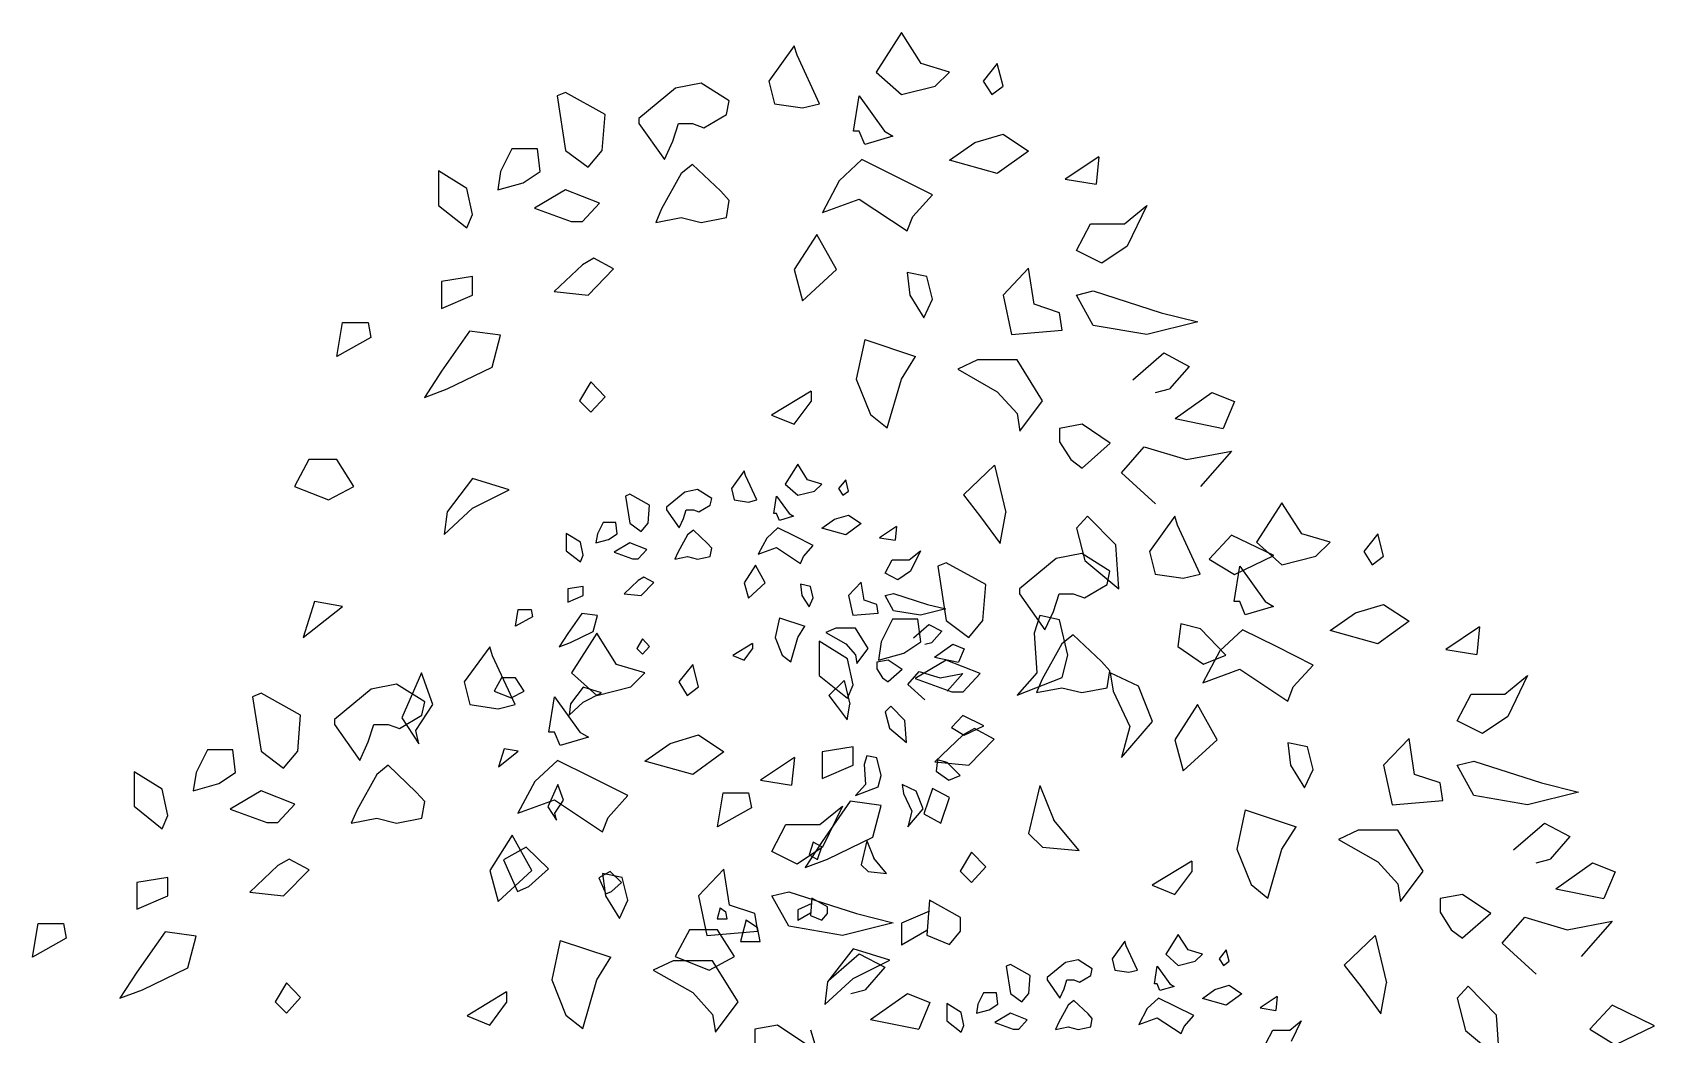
# Model space of a CAD drawing. Header units: millimetres. Extents: x 355.33 to 357.17, y 2594.46 to 2596.41.
# Drawn here: x 355.376 to 357.172, y 2595.304 to 2596.413 of the extents above; entities that cross this region are included whole.
import ezdxf

# ---------------------------------------------------------------- set-up
doc = ezdxf.new("R2010")
doc.units = ezdxf.units.MM
doc.header["$LTSCALE"] = 10
doc.layers.add('Vegetais', color=94, linetype='Continuous')

msp = doc.modelspace()

# ---------------------------------------------------------------- linework, layer by layer
at = {"layer": 'Vegetais'}
for p, q in [((356.3382, 2596.4126), (356.3101, 2596.3688)), ((356.3601, 2596.3782), (356.3382, 2596.4126)), ((356.2194, 2596.3977), (356.1913, 2596.3587)), ((356.2226, 2596.3876), (356.2194, 2596.3977)), ((356.2476, 2596.3337), (356.2226, 2596.3876)), ((356.3913, 2596.3688), (356.3601, 2596.3782)), ((356.4444, 2596.3782), (356.4288, 2596.3587)), ((356.4507, 2596.3532), (356.4444, 2596.3782)), ((356.1163, 2596.3563), (356.0882, 2596.3509)), ((356.1476, 2596.3368), (356.1163, 2596.3563)), ((356.1913, 2596.3587), (356.1976, 2596.3337)), ((356.3101, 2596.3688), (356.3382, 2596.3438)), ((356.3382, 2596.3438), (356.3757, 2596.3532)), ((356.3757, 2596.3532), (356.3913, 2596.3688)), ((356.4288, 2596.3587), (356.4382, 2596.3438)), ((356.4382, 2596.3438), (356.4507, 2596.3532)), ((355.9663, 2596.3462), (355.9569, 2596.3423)), ((355.9569, 2596.3423), (355.9663, 2596.2821)), ((356.0101, 2596.3219), (355.9663, 2596.3462)), ((356.0882, 2596.3509), (356.0476, 2596.3173)), ((356.1444, 2596.3219), (356.1476, 2596.3368)), ((356.2851, 2596.3032), (356.2913, 2596.3423)), ((356.2913, 2596.3423), (356.3194, 2596.3032)), ((356.0069, 2596.2821), (356.0101, 2596.3219)), ((356.0476, 2596.3173), (356.0476, 2596.3118)), ((356.1194, 2596.3071), (356.1444, 2596.3219)), ((356.1976, 2596.3337), (356.2288, 2596.329)), ((356.2288, 2596.329), (356.2476, 2596.3337)), ((356.0476, 2596.3118), (356.0757, 2596.2719)), ((356.0851, 2596.2923), (356.0913, 2596.3118)), ((356.0913, 2596.3118), (356.1069, 2596.3118)), ((356.1069, 2596.3118), (356.1194, 2596.3071)), ((356.2913, 2596.3032), (356.2851, 2596.3032)), ((356.2976, 2596.2884), (356.2913, 2596.3032)), ((356.3194, 2596.3032), (356.3288, 2596.2977)), ((356.4194, 2596.2907), (356.4507, 2596.3001)), ((356.4507, 2596.3001), (356.4788, 2596.2813)), ((355.9069, 2596.2837), (355.8944, 2596.2587)), ((355.9351, 2596.2837), (355.9069, 2596.2837)), ((355.9382, 2596.2587), (355.9351, 2596.2837)), ((355.9663, 2596.2821), (355.9913, 2596.2634)), ((355.9913, 2596.2634), (356.0069, 2596.2821)), ((356.0757, 2596.2719), (356.0851, 2596.2923)), ((356.3288, 2596.2977), (356.2976, 2596.2884)), ((356.3913, 2596.2712), (356.4194, 2596.2907)), ((356.4788, 2596.2813), (356.4444, 2596.2563)), ((356.1069, 2596.2665), (356.0944, 2596.2563)), ((356.1382, 2596.2368), (356.1069, 2596.2665)), ((356.2944, 2596.2719), (356.2694, 2596.2485)), ((356.3319, 2596.2532), (356.2944, 2596.2719)), ((356.4444, 2596.2563), (356.3913, 2596.2712)), ((356.5569, 2596.2751), (356.5194, 2596.2501)), ((356.5569, 2596.2751), (356.5538, 2596.2446)), ((355.8257, 2596.2594), (355.8257, 2596.2212)), ((355.8569, 2596.2399), (355.8257, 2596.2594)), ((355.8944, 2596.2587), (355.8913, 2596.2384)), ((355.8913, 2596.2384), (355.9194, 2596.2462)), ((355.9194, 2596.2462), (355.9382, 2596.2587)), ((356.0944, 2596.2563), (356.0726, 2596.2173)), ((356.2694, 2596.2485), (356.2507, 2596.2134)), ((356.3726, 2596.2329), (356.3319, 2596.2532)), ((356.5194, 2596.2501), (356.5538, 2596.2446)), ((355.8632, 2596.211), (355.8569, 2596.2399)), ((355.9663, 2596.2384), (355.9319, 2596.218)), ((356.0038, 2596.2235), (355.9663, 2596.2384)), ((356.1476, 2596.2266), (356.1382, 2596.2368)), ((356.2507, 2596.2134), (356.2913, 2596.2282)), ((356.2913, 2596.2282), (356.3444, 2596.193)), ((356.3507, 2596.2087), (356.3726, 2596.2329)), ((355.8257, 2596.2212), (355.8569, 2596.1962)), ((355.8569, 2596.1962), (355.8632, 2596.211)), ((355.9319, 2596.218), (355.9726, 2596.2032)), ((355.9851, 2596.2032), (356.0038, 2596.2235)), ((356.0726, 2596.2173), (356.0663, 2596.2024)), ((356.1444, 2596.2079), (356.1476, 2596.2266)), ((356.5851, 2596.2009), (356.6101, 2596.2212)), ((356.6101, 2596.2212), (356.5882, 2596.1759)), ((355.9726, 2596.2032), (355.9851, 2596.2032)), ((356.0663, 2596.2024), (356.0944, 2596.2079)), ((356.0944, 2596.2079), (356.1163, 2596.2024)), ((356.1163, 2596.2024), (356.1444, 2596.2079)), ((356.3444, 2596.193), (356.3507, 2596.2087)), ((356.5319, 2596.1712), (356.5476, 2596.2009)), ((356.5476, 2596.2009), (356.5851, 2596.2009)), ((356.2444, 2596.1891), (356.2194, 2596.1501)), ((356.2663, 2596.1501), (356.2444, 2596.1891)), ((356.5882, 2596.1759), (356.5601, 2596.1571)), ((355.9851, 2596.1555), (355.9538, 2596.1259)), ((355.9976, 2596.1626), (355.9851, 2596.1555)), ((356.0194, 2596.1509), (355.9976, 2596.1626)), ((356.5601, 2596.1571), (356.5319, 2596.1712)), ((355.8632, 2596.1423), (355.8288, 2596.1368)), ((355.8632, 2596.1219), (355.8632, 2596.1423)), ((355.9913, 2596.1219), (356.0194, 2596.1509)), ((356.2194, 2596.1501), (356.2288, 2596.1157)), ((356.2288, 2596.1157), (356.2663, 2596.1501)), ((356.3444, 2596.1469), (356.3476, 2596.1219)), ((356.3663, 2596.1423), (356.3444, 2596.1469)), ((356.3726, 2596.1173), (356.3663, 2596.1423)), ((356.4788, 2596.1516), (356.4507, 2596.1219)), ((356.4851, 2596.1118), (356.4788, 2596.1516)), ((355.8288, 2596.1368), (355.8288, 2596.1071)), ((355.8288, 2596.1071), (355.8632, 2596.1219)), ((355.9538, 2596.1259), (355.9913, 2596.1219)), ((356.3476, 2596.1219), (356.3632, 2596.0969)), ((356.4507, 2596.1219), (356.4601, 2596.0782)), ((356.5319, 2596.1219), (356.5507, 2596.1266)), ((356.5507, 2596.0884), (356.5319, 2596.1219)), ((356.5507, 2596.1266), (356.6257, 2596.1024)), ((356.3632, 2596.0969), (356.3726, 2596.1173)), ((356.5132, 2596.1024), (356.4851, 2596.1118)), ((356.5163, 2596.0829), (356.5132, 2596.1024)), ((356.6257, 2596.1024), (356.6663, 2596.0923)), ((355.7132, 2596.054), (355.7194, 2596.0915)), ((355.7194, 2596.0915), (355.7476, 2596.0915)), ((355.7476, 2596.0915), (355.7507, 2596.0751)), ((356.6101, 2596.0782), (356.5507, 2596.0884)), ((356.6663, 2596.0923), (356.6101, 2596.0782)), ((355.7507, 2596.0751), (355.7132, 2596.054)), ((355.8601, 2596.0821), (355.8288, 2596.0376)), ((355.8944, 2596.0774), (355.8601, 2596.0821)), ((355.8851, 2596.0423), (355.8944, 2596.0774)), ((356.2976, 2596.0727), (356.2882, 2596.029)), ((356.2976, 2596.0727), (356.3538, 2596.054)), ((356.4601, 2596.0782), (356.5163, 2596.0829)), ((356.3382, 2596.029), (356.3538, 2596.054)), ((356.4226, 2596.0501), (356.4007, 2596.0399)), ((356.4663, 2596.0501), (356.4226, 2596.0501)), ((356.4944, 2596.0048), (356.4663, 2596.0501)), ((356.5944, 2596.0282), (356.6288, 2596.0579)), ((356.6288, 2596.0579), (356.6569, 2596.043)), ((355.8288, 2596.0376), (355.8101, 2596.0087)), ((355.8351, 2596.018), (355.8851, 2596.0423)), ((356.4007, 2596.0399), (356.4444, 2596.0149)), ((356.6569, 2596.043), (356.6351, 2596.018)), ((355.8101, 2596.0087), (355.8351, 2596.018)), ((355.9944, 2596.0259), (355.9819, 2596.0048)), ((356.0101, 2596.0094), (355.9944, 2596.0259)), ((356.2382, 2596.0157), (356.1944, 2595.9891)), ((356.2382, 2596.0157), (356.2382, 2596.004)), ((356.2882, 2596.029), (356.3038, 2595.9899)), ((356.3226, 2595.9751), (356.3382, 2596.029)), ((356.4444, 2596.0149), (356.4663, 2595.9907)), ((356.6194, 2596.0141), (356.6351, 2596.018)), ((356.6413, 2595.9852), (356.6819, 2596.0141)), ((356.6819, 2596.0141), (356.7069, 2596.004)), ((355.9819, 2596.0048), (355.9944, 2595.9923)), ((355.9944, 2595.9923), (356.0101, 2596.0094)), ((356.2194, 2595.979), (356.2382, 2596.004)), ((356.4694, 2595.9712), (356.4944, 2596.0048)), ((356.7069, 2596.004), (356.6944, 2595.9743)), ((356.1944, 2595.9891), (356.2194, 2595.979)), ((356.3038, 2595.9899), (356.3226, 2595.9751)), ((356.4663, 2595.9907), (356.4694, 2595.9712)), ((356.5382, 2595.979), (356.5132, 2595.9743)), ((356.5694, 2595.9579), (356.5382, 2595.979)), ((356.6413, 2595.9852), (356.6944, 2595.9743)), ((356.5132, 2595.9743), (356.5132, 2595.9594)), ((356.5132, 2595.9594), (356.5257, 2595.9399)), ((356.5694, 2595.9579), (356.5382, 2595.9305)), ((355.6819, 2595.9399), (355.6663, 2595.9102)), ((355.7132, 2595.9399), (355.6819, 2595.9399)), ((355.7319, 2595.9102), (355.7132, 2595.9399)), ((356.5257, 2595.9399), (356.5382, 2595.9305)), ((356.5819, 2595.9251), (356.6069, 2595.954)), ((356.6069, 2595.954), (356.6538, 2595.9399)), ((356.6538, 2595.9399), (356.7038, 2595.9493)), ((356.7038, 2595.9493), (356.6694, 2595.9102)), ((356.164, 2595.9273), (356.1499, 2595.9077)), ((356.1656, 2595.9222), (356.164, 2595.9273)), ((356.1781, 2595.8952), (356.1656, 2595.9222)), ((356.2234, 2595.9347), (356.2093, 2595.9128)), ((356.2343, 2595.9175), (356.2234, 2595.9347)), ((356.4413, 2595.9337), (356.4069, 2595.9009)), ((356.4413, 2595.9337), (356.4538, 2595.8813)), ((356.6194, 2595.8907), (356.5819, 2595.9251)), ((355.6663, 2595.9102), (355.7038, 2595.8954)), ((355.7038, 2595.8954), (355.7319, 2595.9102)), ((355.8632, 2595.9188), (355.8351, 2595.8821)), ((355.9038, 2595.9063), (355.8632, 2595.9188)), ((355.8632, 2595.886), (355.9038, 2595.9063)), ((356.0984, 2595.9038), (356.0781, 2595.887)), ((356.1124, 2595.9066), (356.0984, 2595.9038)), ((356.1281, 2595.8968), (356.1124, 2595.9066)), ((356.1499, 2595.9077), (356.1531, 2595.8952)), ((356.2093, 2595.9128), (356.2234, 2595.9003)), ((356.2234, 2595.9003), (356.2421, 2595.905)), ((356.2499, 2595.9128), (356.2343, 2595.9175)), ((356.2421, 2595.905), (356.2499, 2595.9128)), ((356.2765, 2595.9175), (356.2687, 2595.9077)), ((356.2687, 2595.9077), (356.2734, 2595.9003)), ((356.2734, 2595.9003), (356.2796, 2595.905)), ((356.2796, 2595.905), (356.2765, 2595.9175)), ((355.8319, 2595.8571), (355.8632, 2595.886)), ((356.0374, 2595.9015), (356.0328, 2595.8995)), ((356.0328, 2595.8995), (356.0374, 2595.8694)), ((356.0593, 2595.8894), (356.0374, 2595.9015)), ((356.0578, 2595.8694), (356.0593, 2595.8894)), ((356.0781, 2595.887), (356.0781, 2595.8843)), ((356.114, 2595.8819), (356.1265, 2595.8894)), ((356.1265, 2595.8894), (356.1281, 2595.8968)), ((356.1531, 2595.8952), (356.1687, 2595.8929)), ((356.1687, 2595.8929), (356.1781, 2595.8952)), ((356.1968, 2595.88), (356.1999, 2595.8995)), ((356.1999, 2595.8995), (356.214, 2595.88)), ((356.4069, 2595.9009), (356.4257, 2595.8766)), ((356.7596, 2595.8921), (356.7315, 2595.8484)), ((356.7815, 2595.8578), (356.7596, 2595.8921)), ((355.8351, 2595.8821), (355.8319, 2595.8571)), ((356.0078, 2595.8702), (356.0015, 2595.8577)), ((356.0218, 2595.8702), (356.0078, 2595.8702)), ((356.0234, 2595.8577), (356.0218, 2595.8702)), ((356.0374, 2595.8694), (356.0499, 2595.8601)), ((356.0499, 2595.8601), (356.0578, 2595.8694)), ((356.0781, 2595.8843), (356.0921, 2595.8644)), ((356.0921, 2595.8644), (356.0968, 2595.8745)), ((356.0968, 2595.8745), (356.0999, 2595.8843)), ((356.0999, 2595.8843), (356.1078, 2595.8843)), ((356.1078, 2595.8843), (356.114, 2595.8819)), ((356.1999, 2595.88), (356.1968, 2595.88)), ((356.2031, 2595.8726), (356.1999, 2595.88)), ((356.2187, 2595.8773), (356.2031, 2595.8726)), ((356.214, 2595.88), (356.2187, 2595.8773)), ((356.2499, 2595.864), (356.264, 2595.8738)), ((356.264, 2595.8738), (356.2796, 2595.8784)), ((356.2937, 2595.8691), (356.2765, 2595.8566)), ((356.2796, 2595.8784), (356.2937, 2595.8691)), ((356.4257, 2595.8766), (356.4476, 2595.8469)), ((356.4476, 2595.8469), (356.4538, 2595.8813)), ((356.5444, 2595.8774), (356.5319, 2595.8641)), ((356.5757, 2595.8454), (356.5444, 2595.8774)), ((356.6409, 2595.8773), (356.6128, 2595.8382)), ((356.644, 2595.8671), (356.6409, 2595.8773)), ((355.9671, 2595.8581), (355.9671, 2595.839)), ((355.9828, 2595.8484), (355.9671, 2595.8581)), ((356.0015, 2595.8577), (355.9999, 2595.8476)), ((355.9999, 2595.8476), (356.014, 2595.8515)), ((356.014, 2595.8515), (356.0234, 2595.8577)), ((356.1015, 2595.8566), (356.0906, 2595.837)), ((356.1078, 2595.8616), (356.1015, 2595.8566)), ((356.1234, 2595.8468), (356.1078, 2595.8616)), ((356.189, 2595.8527), (356.1796, 2595.8351)), ((356.2015, 2595.8644), (356.189, 2595.8527)), ((356.2203, 2595.855), (356.2015, 2595.8644)), ((356.2406, 2595.8449), (356.2203, 2595.855)), ((356.2765, 2595.8566), (356.2499, 2595.864)), ((356.3328, 2595.8659), (356.314, 2595.8534)), ((356.314, 2595.8534), (356.3312, 2595.8507)), ((356.3328, 2595.8659), (356.3312, 2595.8507)), ((356.5319, 2595.8641), (356.5413, 2595.8282)), ((356.669, 2595.8132), (356.644, 2595.8671)), ((356.7038, 2595.8563), (356.6788, 2595.8298)), ((356.7507, 2595.8337), (356.7038, 2595.8563)), ((356.8128, 2595.8484), (356.7815, 2595.8578)), ((356.8659, 2595.8578), (356.8503, 2595.8382)), ((356.8721, 2595.8328), (356.8659, 2595.8578)), ((355.9671, 2595.839), (355.9828, 2595.8265)), ((355.9859, 2595.8339), (355.9828, 2595.8484)), ((355.9828, 2595.8265), (355.9859, 2595.8339)), ((356.0374, 2595.8476), (356.0203, 2595.8374)), ((356.0203, 2595.8374), (356.0406, 2595.83)), ((356.0562, 2595.8402), (356.0374, 2595.8476)), ((356.0468, 2595.83), (356.0562, 2595.8402)), ((356.0906, 2595.837), (356.0874, 2595.8296)), ((356.0874, 2595.8296), (356.1015, 2595.8324)), ((356.1015, 2595.8324), (356.1124, 2595.8296)), ((356.1124, 2595.8296), (356.1265, 2595.8324)), ((356.1281, 2595.8417), (356.1234, 2595.8468)), ((356.1265, 2595.8324), (356.1281, 2595.8417)), ((356.1796, 2595.8351), (356.1999, 2595.8425)), ((356.1999, 2595.8425), (356.2265, 2595.8249)), ((356.2265, 2595.8249), (356.2296, 2595.8327)), ((356.2296, 2595.8327), (356.2406, 2595.8449)), ((356.3468, 2595.8288), (356.3593, 2595.839)), ((356.3593, 2595.839), (356.3484, 2595.8163)), ((356.5378, 2595.8359), (356.5096, 2595.8304)), ((356.569, 2595.8164), (356.5378, 2595.8359)), ((356.5788, 2595.7969), (356.5757, 2595.8454)), ((356.6128, 2595.8382), (356.619, 2595.8132)), ((356.7069, 2595.8126), (356.7507, 2595.8337)), ((356.7315, 2595.8484), (356.7596, 2595.8234)), ((356.7596, 2595.8234), (356.7971, 2595.8328)), ((356.7971, 2595.8328), (356.8128, 2595.8484)), ((356.8503, 2595.8382), (356.8596, 2595.8234)), ((356.8596, 2595.8234), (356.8721, 2595.8328)), ((356.0406, 2595.83), (356.0468, 2595.83)), ((356.1765, 2595.823), (356.164, 2595.8034)), ((356.1874, 2595.8034), (356.1765, 2595.823)), ((356.3203, 2595.814), (356.3281, 2595.8288)), ((356.3343, 2595.8069), (356.3203, 2595.814)), ((356.3281, 2595.8288), (356.3468, 2595.8288)), ((356.3484, 2595.8163), (356.3343, 2595.8069)), ((356.3878, 2595.8257), (356.3784, 2595.8218)), ((356.3784, 2595.8218), (356.3878, 2595.7617)), ((356.4315, 2595.8015), (356.3878, 2595.8257)), ((356.5096, 2595.8304), (356.469, 2595.7968)), ((356.5413, 2595.8282), (356.5788, 2595.7969)), ((356.5659, 2595.8015), (356.569, 2595.8164)), ((356.6788, 2595.8298), (356.7069, 2595.8126)), ((356.7065, 2595.7828), (356.7128, 2595.8218)), ((356.7128, 2595.8218), (356.7409, 2595.7828)), ((355.9859, 2595.7995), (355.9687, 2595.7968)), ((355.9687, 2595.7968), (355.9687, 2595.7819)), ((355.9859, 2595.7894), (355.9859, 2595.7995)), ((356.0468, 2595.8062), (356.0312, 2595.7913)), ((356.0531, 2595.8097), (356.0468, 2595.8062)), ((356.0499, 2595.7894), (356.064, 2595.8038)), ((356.064, 2595.8038), (356.0531, 2595.8097)), ((356.164, 2595.8034), (356.1687, 2595.7863)), ((356.1687, 2595.7863), (356.1874, 2595.8034)), ((356.2265, 2595.8019), (356.2281, 2595.7894)), ((356.2374, 2595.7995), (356.2265, 2595.8019)), ((356.2406, 2595.787), (356.2374, 2595.7995)), ((356.2937, 2595.8042), (356.2796, 2595.7894)), ((356.2968, 2595.7843), (356.2937, 2595.8042)), ((356.4284, 2595.7617), (356.4315, 2595.8015)), ((356.469, 2595.7968), (356.469, 2595.7914)), ((356.5409, 2595.7867), (356.5659, 2595.8015)), ((356.619, 2595.8132), (356.6503, 2595.8085)), ((356.6503, 2595.8085), (356.669, 2595.8132)), ((355.6882, 2595.7829), (355.6757, 2595.743)), ((355.7194, 2595.7774), (355.6882, 2595.7829)), ((355.9687, 2595.7819), (355.9859, 2595.7894)), ((356.0312, 2595.7913), (356.0499, 2595.7894)), ((356.2281, 2595.7894), (356.2359, 2595.7769)), ((356.2359, 2595.7769), (356.2406, 2595.787)), ((356.2796, 2595.7894), (356.2843, 2595.7675)), ((356.3109, 2595.7796), (356.2968, 2595.7843)), ((356.3124, 2595.7699), (356.3109, 2595.7796)), ((356.3203, 2595.7894), (356.3296, 2595.7917)), ((356.3296, 2595.7726), (356.3203, 2595.7894)), ((356.3296, 2595.7917), (356.3671, 2595.7796)), ((356.3671, 2595.7796), (356.3874, 2595.7745)), ((356.469, 2595.7914), (356.4971, 2595.7515)), ((356.5065, 2595.7718), (356.5128, 2595.7914)), ((356.5128, 2595.7914), (356.5284, 2595.7914)), ((356.5284, 2595.7914), (356.5409, 2595.7867)), ((356.7128, 2595.7828), (356.7065, 2595.7828)), ((356.719, 2595.7679), (356.7128, 2595.7828)), ((356.7409, 2595.7828), (356.7503, 2595.7773)), ((356.8409, 2595.7703), (356.8721, 2595.7796)), ((356.8721, 2595.7796), (356.9003, 2595.7609)), ((355.6757, 2595.743), (355.7194, 2595.7774)), ((355.9109, 2595.7554), (355.914, 2595.7741)), ((355.9296, 2595.7659), (355.9109, 2595.7554)), ((355.914, 2595.7741), (355.9281, 2595.7741)), ((355.9281, 2595.7741), (355.9296, 2595.7659)), ((355.9843, 2595.7694), (355.9687, 2595.7472)), ((356.0015, 2595.7671), (355.9843, 2595.7694)), ((355.9968, 2595.7495), (356.0015, 2595.7671)), ((356.2031, 2595.7648), (356.1984, 2595.7429)), ((356.2031, 2595.7648), (356.2312, 2595.7554)), ((356.2843, 2595.7675), (356.3124, 2595.7699)), ((356.3284, 2595.7632), (356.3159, 2595.7382)), ((356.3565, 2595.7632), (356.3284, 2595.7632)), ((356.3593, 2595.7675), (356.3296, 2595.7726)), ((356.3596, 2595.7382), (356.3565, 2595.7632)), ((356.3874, 2595.7745), (356.3593, 2595.7675)), ((356.3878, 2595.7617), (356.4128, 2595.7429)), ((356.4128, 2595.7429), (356.4284, 2595.7617)), ((356.4913, 2595.7673), (356.4851, 2595.7477)), ((356.5132, 2595.7626), (356.4913, 2595.7673)), ((356.4971, 2595.7515), (356.5065, 2595.7718)), ((356.5226, 2595.7235), (356.5132, 2595.7626)), ((356.7503, 2595.7773), (356.719, 2595.7679)), ((356.8128, 2595.7507), (356.8409, 2595.7703)), ((356.9003, 2595.7609), (356.8659, 2595.7359)), ((355.9687, 2595.7472), (355.9593, 2595.7327)), ((355.9718, 2595.7374), (355.9968, 2595.7495)), ((356.001, 2595.7476), (355.9729, 2595.7038)), ((356.0229, 2595.7132), (356.001, 2595.7476)), ((356.1984, 2595.7429), (356.2062, 2595.7234)), ((356.2156, 2595.7159), (356.2234, 2595.7429)), ((356.2234, 2595.7429), (356.2312, 2595.7554)), ((356.2656, 2595.7534), (356.2546, 2595.7484)), ((356.2546, 2595.7484), (356.2765, 2595.7359)), ((356.2874, 2595.7534), (356.2656, 2595.7534)), ((356.3015, 2595.7308), (356.2874, 2595.7534)), ((356.3515, 2595.7425), (356.3687, 2595.7574)), ((356.3687, 2595.7574), (356.3828, 2595.7499)), ((356.3828, 2595.7499), (356.3718, 2595.7374)), ((356.4851, 2595.7477), (356.4882, 2595.704)), ((356.5284, 2595.746), (356.5159, 2595.7359)), ((356.5596, 2595.7164), (356.5284, 2595.746)), ((356.6476, 2595.7579), (356.6444, 2595.7329)), ((356.6694, 2595.7524), (356.6476, 2595.7579)), ((356.6976, 2595.7235), (356.6694, 2595.7524)), ((356.7159, 2595.7515), (356.6909, 2595.7281)), ((356.7534, 2595.7328), (356.7159, 2595.7515)), ((356.8659, 2595.7359), (356.8128, 2595.7507)), ((356.9784, 2595.7546), (356.9409, 2595.7296)), ((356.9784, 2595.7546), (356.9753, 2595.7242)), ((355.8823, 2595.7327), (355.8541, 2595.6937)), ((355.8854, 2595.7226), (355.8823, 2595.7327)), ((355.9593, 2595.7327), (355.9718, 2595.7374)), ((356.0515, 2595.7413), (356.0453, 2595.7308)), ((356.0453, 2595.7308), (356.0515, 2595.7245)), ((356.0593, 2595.7331), (356.0515, 2595.7413)), ((356.0515, 2595.7245), (356.0593, 2595.7331)), ((356.1734, 2595.7363), (356.1515, 2595.723)), ((356.164, 2595.7179), (356.1734, 2595.7304)), ((356.1734, 2595.7363), (356.1734, 2595.7304)), ((356.2471, 2595.739), (356.2471, 2595.7007)), ((356.2784, 2595.7195), (356.2471, 2595.739)), ((356.2765, 2595.7359), (356.2874, 2595.7238)), ((356.289, 2595.714), (356.3015, 2595.7308)), ((356.3159, 2595.7382), (356.3128, 2595.7179)), ((356.3128, 2595.7179), (356.3409, 2595.7257)), ((356.3409, 2595.7257), (356.3596, 2595.7382)), ((356.364, 2595.7355), (356.3718, 2595.7374)), ((356.3749, 2595.721), (356.3953, 2595.7355)), ((356.3953, 2595.7355), (356.4078, 2595.7304)), ((356.4078, 2595.7304), (356.4015, 2595.7155)), ((356.5159, 2595.7359), (356.494, 2595.6968)), ((356.6444, 2595.7329), (356.6726, 2595.7134)), ((356.6909, 2595.7281), (356.6721, 2595.6929)), ((356.794, 2595.7124), (356.7534, 2595.7328)), ((356.9409, 2595.7296), (356.9753, 2595.7242)), ((355.9104, 2595.6687), (355.8854, 2595.7226)), ((356.0541, 2595.7038), (356.0229, 2595.7132)), ((356.1073, 2595.7132), (356.0916, 2595.6937)), ((356.1135, 2595.6882), (356.1073, 2595.7132)), ((356.1515, 2595.723), (356.164, 2595.7179)), ((356.2062, 2595.7234), (356.2156, 2595.7159)), ((356.2846, 2595.6906), (356.2784, 2595.7195)), ((356.2874, 2595.7238), (356.289, 2595.714)), ((356.3234, 2595.7179), (356.3109, 2595.7155)), ((356.3109, 2595.7155), (356.3109, 2595.7081)), ((356.3109, 2595.7081), (356.3171, 2595.6984)), ((356.339, 2595.7074), (356.3234, 2595.7179)), ((356.339, 2595.7074), (356.3234, 2595.6937)), ((356.3878, 2595.7179), (356.3534, 2595.6976)), ((356.3749, 2595.721), (356.4015, 2595.7155)), ((356.4253, 2595.7031), (356.3878, 2595.7179)), ((356.5163, 2595.6985), (356.5226, 2595.7235)), ((356.569, 2595.7062), (356.5596, 2595.7164)), ((356.5659, 2595.6874), (356.569, 2595.7062)), ((356.6721, 2595.6929), (356.7128, 2595.7078)), ((356.6726, 2595.7134), (356.6976, 2595.7235)), ((356.7128, 2595.7078), (356.7659, 2595.6726)), ((356.7721, 2595.6882), (356.794, 2595.7124)), ((355.7791, 2595.6913), (355.751, 2595.6859)), ((355.8104, 2595.6718), (355.7791, 2595.6913)), ((355.8069, 2595.704), (355.7851, 2595.654)), ((355.8194, 2595.6688), (355.8069, 2595.704)), ((355.8541, 2595.6937), (355.8604, 2595.6687)), ((355.8953, 2595.6984), (355.8874, 2595.6835)), ((355.9109, 2595.6984), (355.8953, 2595.6984)), ((355.9203, 2595.6835), (355.9109, 2595.6984)), ((355.9729, 2595.7038), (356.001, 2595.6788)), ((356.001, 2595.6788), (356.0385, 2595.6882)), ((356.0385, 2595.6882), (356.0541, 2595.7038)), ((356.0916, 2595.6937), (356.101, 2595.6788)), ((356.101, 2595.6788), (356.1135, 2595.6882)), ((356.2471, 2595.7007), (356.2784, 2595.6757)), ((356.2749, 2595.6952), (356.2578, 2595.6788)), ((356.2749, 2595.6952), (356.2812, 2595.6691)), ((356.2784, 2595.6757), (356.2846, 2595.6906)), ((356.3171, 2595.6984), (356.3234, 2595.6937)), ((356.3453, 2595.6909), (356.3578, 2595.7054)), ((356.364, 2595.6738), (356.3453, 2595.6909)), ((356.3534, 2595.6976), (356.394, 2595.6828)), ((356.3578, 2595.7054), (356.3812, 2595.6984)), ((356.3812, 2595.6984), (356.4062, 2595.703)), ((356.4062, 2595.703), (356.389, 2595.6835)), ((356.4065, 2595.6828), (356.4253, 2595.7031)), ((356.4882, 2595.704), (356.4663, 2595.679)), ((356.4663, 2595.679), (356.5163, 2595.6985)), ((356.494, 2595.6968), (356.4878, 2595.682)), ((356.6007, 2595.6891), (356.5694, 2595.704)), ((356.5694, 2595.704), (356.5726, 2595.6837)), ((356.6163, 2595.6501), (356.6007, 2595.6891)), ((356.7659, 2595.6726), (356.7721, 2595.6882)), ((357.0065, 2595.6804), (357.0315, 2595.7007)), ((357.0315, 2595.7007), (357.0096, 2595.6554)), ((355.6291, 2595.6812), (355.6198, 2595.6773)), ((355.6198, 2595.6773), (355.6291, 2595.6171)), ((355.6729, 2595.6569), (355.6291, 2595.6812)), ((355.751, 2595.6859), (355.7104, 2595.6523)), ((355.8073, 2595.6569), (355.8104, 2595.6718)), ((355.8874, 2595.6835), (355.9062, 2595.6761)), ((355.9062, 2595.6761), (355.9203, 2595.6835)), ((355.9479, 2595.6382), (355.9541, 2595.6773)), ((355.9541, 2595.6773), (355.9823, 2595.6382)), ((355.9703, 2595.6569), (355.9859, 2595.6714)), ((355.9859, 2595.6878), (355.9718, 2595.6694)), ((356.0062, 2595.6816), (355.9859, 2595.6878)), ((355.9859, 2595.6714), (356.0062, 2595.6816)), ((356.2578, 2595.6788), (356.2671, 2595.6667)), ((356.394, 2595.6828), (356.4065, 2595.6828)), ((356.4878, 2595.682), (356.5159, 2595.6874)), ((356.5159, 2595.6874), (356.5378, 2595.682)), ((356.5378, 2595.682), (356.5659, 2595.6874)), ((356.5726, 2595.6837), (356.5913, 2595.6446)), ((356.5726, 2595.6837), (356.5913, 2595.6446)), ((356.9534, 2595.6507), (356.969, 2595.6804)), ((356.969, 2595.6804), (357.0065, 2595.6804)), ((355.6698, 2595.6171), (355.6729, 2595.6569)), ((355.7104, 2595.6523), (355.7104, 2595.6468)), ((355.7823, 2595.6421), (355.8073, 2595.6569)), ((355.7851, 2595.654), (355.8038, 2595.6251)), ((355.8007, 2595.6399), (355.8194, 2595.6688)), ((355.8604, 2595.6687), (355.8916, 2595.664)), ((355.8916, 2595.664), (355.9104, 2595.6687)), ((355.9718, 2595.6694), (355.9703, 2595.6569)), ((356.2671, 2595.6667), (356.2781, 2595.6519)), ((356.2781, 2595.6519), (356.2812, 2595.6691)), ((356.3265, 2595.6671), (356.3203, 2595.6605)), ((356.3203, 2595.6605), (356.3249, 2595.6425)), ((356.3421, 2595.6511), (356.3265, 2595.6671)), ((356.4062, 2595.6566), (356.3937, 2595.6433)), ((356.4296, 2595.6452), (356.4062, 2595.6566)), ((356.6659, 2595.6687), (356.6409, 2595.6296)), ((356.6878, 2595.6296), (356.6659, 2595.6687)), ((357.0096, 2595.6554), (356.9815, 2595.6367)), ((355.7104, 2595.6468), (355.7385, 2595.6069)), ((355.7479, 2595.6273), (355.7541, 2595.6468)), ((355.7541, 2595.6468), (355.7698, 2595.6468)), ((355.7698, 2595.6468), (355.7823, 2595.6421)), ((355.8038, 2595.6251), (355.8007, 2595.6399)), ((355.9541, 2595.6382), (355.9479, 2595.6382)), ((355.9604, 2595.6234), (355.9541, 2595.6382)), ((355.9823, 2595.6382), (355.9916, 2595.6327)), ((356.0823, 2595.6257), (356.1135, 2595.6351)), ((356.1135, 2595.6351), (356.1416, 2595.6163)), ((356.3249, 2595.6425), (356.3437, 2595.6269)), ((356.3437, 2595.6269), (356.3421, 2595.6511)), ((356.4065, 2595.6351), (356.3753, 2595.6054)), ((356.3937, 2595.6433), (356.4078, 2595.6347)), ((356.419, 2595.6421), (356.4065, 2595.6351)), ((356.4078, 2595.6347), (356.4296, 2595.6452)), ((356.4409, 2595.6304), (356.419, 2595.6421)), ((356.5819, 2595.6102), (356.6163, 2595.6501)), ((356.5913, 2595.6446), (356.5819, 2595.6102)), ((356.9815, 2595.6367), (356.9534, 2595.6507)), ((355.5698, 2595.6187), (355.5573, 2595.5937)), ((355.5979, 2595.6187), (355.5698, 2595.6187)), ((355.601, 2595.5937), (355.5979, 2595.6187)), ((355.6291, 2595.6171), (355.6541, 2595.5984)), ((355.6541, 2595.5984), (355.6698, 2595.6171)), ((355.7385, 2595.6069), (355.7479, 2595.6273)), ((355.8984, 2595.6199), (355.8921, 2595.5999)), ((355.8921, 2595.5999), (355.914, 2595.6171)), ((355.914, 2595.6171), (355.8984, 2595.6199)), ((355.9916, 2595.6327), (355.9604, 2595.6234)), ((356.0541, 2595.6062), (356.0823, 2595.6257)), ((356.1416, 2595.6163), (356.1073, 2595.5913)), ((356.2846, 2595.6218), (356.2503, 2595.6164)), ((356.2503, 2595.6164), (356.2503, 2595.5867)), ((356.2846, 2595.6015), (356.2846, 2595.6218)), ((356.4128, 2595.6015), (356.4409, 2595.6304)), ((356.6409, 2595.6296), (356.6503, 2595.5953)), ((356.6503, 2595.5953), (356.6878, 2595.6296)), ((356.7659, 2595.6265), (356.769, 2595.6015)), ((356.7878, 2595.6218), (356.7659, 2595.6265)), ((356.794, 2595.5968), (356.7878, 2595.6218)), ((356.9003, 2595.6312), (356.8721, 2595.6015)), ((356.9065, 2595.5914), (356.9003, 2595.6312)), ((355.7698, 2595.6015), (355.7573, 2595.5913)), ((355.801, 2595.5718), (355.7698, 2595.6015)), ((355.9573, 2595.6069), (355.9323, 2595.5835)), ((355.9948, 2595.5882), (355.9573, 2595.6069)), ((356.1073, 2595.5913), (356.0541, 2595.6062)), ((356.2198, 2595.6101), (356.1823, 2595.5851)), ((356.2198, 2595.6101), (356.2166, 2595.5796)), ((356.2503, 2595.5867), (356.2846, 2595.6015)), ((356.2999, 2595.612), (356.2968, 2595.6023)), ((356.2968, 2595.6023), (356.2984, 2595.5804)), ((356.3109, 2595.6097), (356.2999, 2595.612)), ((356.3156, 2595.5902), (356.3109, 2595.6097)), ((356.3753, 2595.6054), (356.4128, 2595.6015)), ((356.3781, 2595.6074), (356.3765, 2595.5949)), ((356.389, 2595.6046), (356.3781, 2595.6074)), ((356.4031, 2595.5902), (356.389, 2595.6046)), ((356.769, 2595.6015), (356.7846, 2595.5765)), ((356.8721, 2595.6015), (356.8815, 2595.5578)), ((356.9534, 2595.6015), (356.9721, 2595.6062)), ((356.9721, 2595.5679), (356.9534, 2595.6015)), ((356.9721, 2595.6062), (357.0471, 2595.582)), ((355.4885, 2595.5944), (355.4885, 2595.5562)), ((355.5198, 2595.5749), (355.4885, 2595.5944)), ((355.5573, 2595.5937), (355.5541, 2595.5734)), ((355.5541, 2595.5734), (355.5823, 2595.5812)), ((355.5823, 2595.5812), (355.601, 2595.5937)), ((355.7573, 2595.5913), (355.7354, 2595.5523)), ((355.9323, 2595.5835), (355.9135, 2595.5484)), ((355.9578, 2595.5804), (355.9468, 2595.5554)), ((355.964, 2595.5628), (355.9578, 2595.5804)), ((356.0354, 2595.5679), (355.9948, 2595.5882)), ((356.1823, 2595.5851), (356.2166, 2595.5796)), ((356.2984, 2595.5804), (356.2874, 2595.5679)), ((356.3124, 2595.5777), (356.3156, 2595.5902)), ((356.3546, 2595.573), (356.339, 2595.5804)), ((356.339, 2595.5804), (356.3406, 2595.5702)), ((356.3765, 2595.5949), (356.3906, 2595.5851)), ((356.3906, 2595.5851), (356.4031, 2595.5902)), ((356.7846, 2595.5765), (356.794, 2595.5968)), ((356.9346, 2595.582), (356.9065, 2595.5914)), ((356.9378, 2595.5624), (356.9346, 2595.582)), ((357.0471, 2595.582), (357.0878, 2595.5718)), ((355.526, 2595.546), (355.5198, 2595.5749)), ((355.6291, 2595.5734), (355.5948, 2595.553)), ((355.6666, 2595.5585), (355.6291, 2595.5734)), ((355.8104, 2595.5616), (355.801, 2595.5718)), ((355.9135, 2595.5484), (355.9541, 2595.5632)), ((355.9541, 2595.5632), (356.0073, 2595.528)), ((355.9546, 2595.5484), (355.964, 2595.5628)), ((356.0135, 2595.5437), (356.0354, 2595.5679)), ((356.1346, 2595.5335), (356.1409, 2595.571)), ((356.1409, 2595.571), (356.169, 2595.571)), ((356.169, 2595.571), (356.1721, 2595.5546)), ((356.2874, 2595.5679), (356.3124, 2595.5777)), ((356.3406, 2595.5702), (356.3499, 2595.5507)), ((356.3406, 2595.5702), (356.3499, 2595.5507)), ((356.3624, 2595.5534), (356.3546, 2595.573)), ((356.3726, 2595.5759), (356.3632, 2595.5477)), ((356.3913, 2595.5657), (356.3726, 2595.5759)), ((356.3819, 2595.5376), (356.3913, 2595.5657)), ((356.4913, 2595.579), (356.4788, 2595.5259)), ((356.4913, 2595.579), (356.5069, 2595.5407)), ((356.8815, 2595.5578), (356.9378, 2595.5624)), ((357.0315, 2595.5578), (356.9721, 2595.5679)), ((357.0878, 2595.5718), (357.0315, 2595.5578)), ((355.4885, 2595.5562), (355.5198, 2595.5312)), ((355.5198, 2595.5312), (355.526, 2595.546)), ((355.5948, 2595.553), (355.6354, 2595.5382)), ((355.6479, 2595.5382), (355.6666, 2595.5585)), ((355.7354, 2595.5523), (355.7291, 2595.5374)), ((355.8073, 2595.5429), (355.8104, 2595.5616)), ((355.9468, 2595.5554), (355.9562, 2595.5409)), ((355.9562, 2595.5409), (355.9546, 2595.5484)), ((356.1721, 2595.5546), (356.1346, 2595.5335)), ((356.2479, 2595.5359), (356.2729, 2595.5562)), ((356.2815, 2595.5617), (356.2503, 2595.5171)), ((356.2729, 2595.5562), (356.251, 2595.5109)), ((356.3159, 2595.557), (356.2815, 2595.5617)), ((356.3065, 2595.5218), (356.3159, 2595.557)), ((356.3453, 2595.5335), (356.3624, 2595.5534)), ((356.3499, 2595.5507), (356.3453, 2595.5335)), ((356.3632, 2595.5477), (356.3819, 2595.5376)), ((356.719, 2595.5523), (356.7096, 2595.5085)), ((356.719, 2595.5523), (356.7753, 2595.5335)), ((355.6354, 2595.5382), (355.6479, 2595.5382)), ((355.7291, 2595.5374), (355.7573, 2595.5429)), ((355.7573, 2595.5429), (355.7791, 2595.5374)), ((355.7791, 2595.5374), (355.8073, 2595.5429)), ((356.0073, 2595.528), (356.0135, 2595.5437)), ((356.1948, 2595.5062), (356.2104, 2595.5359)), ((356.2104, 2595.5359), (356.2479, 2595.5359)), ((356.5351, 2595.5071), (356.5069, 2595.5407)), ((356.7596, 2595.5085), (356.7753, 2595.5335)), ((356.844, 2595.5296), (356.8221, 2595.5195)), ((356.8878, 2595.5296), (356.844, 2595.5296)), ((356.9159, 2595.4843), (356.8878, 2595.5296)), ((357.0159, 2595.5078), (357.0503, 2595.5374)), ((357.0503, 2595.5374), (357.0784, 2595.5226)), ((355.9073, 2595.5241), (355.8823, 2595.4851)), ((355.9226, 2595.511), (355.8976, 2595.4969)), ((355.9291, 2595.4851), (355.9073, 2595.5241)), ((355.9476, 2595.4868), (355.9226, 2595.511)), ((356.251, 2595.5109), (356.2229, 2595.4921)), ((356.2503, 2595.5171), (356.2315, 2595.4882)), ((356.2406, 2595.5163), (356.2359, 2595.5023)), ((356.2499, 2595.5113), (356.2406, 2595.5163)), ((356.2453, 2595.4972), (356.2499, 2595.5113)), ((356.2565, 2595.4976), (356.3065, 2595.5218)), ((356.2999, 2595.5179), (356.2937, 2595.4913)), ((356.2999, 2595.5179), (356.3078, 2595.4988)), ((356.4788, 2595.5259), (356.4944, 2595.511)), ((356.4944, 2595.511), (356.5351, 2595.5071)), ((356.7096, 2595.5085), (356.7253, 2595.4695)), ((356.744, 2595.4546), (356.7596, 2595.5085)), ((356.8221, 2595.5195), (356.8659, 2595.4945)), ((357.0784, 2595.5226), (357.0565, 2595.4976)), ((355.6479, 2595.4905), (355.6166, 2595.4609)), ((355.6604, 2595.4976), (355.6479, 2595.4905)), ((355.6823, 2595.4859), (355.6604, 2595.4976)), ((355.8976, 2595.4969), (355.9132, 2595.4618)), ((356.2229, 2595.4921), (356.1948, 2595.5062)), ((356.2315, 2595.4882), (356.2565, 2595.4976)), ((356.2359, 2595.5023), (356.2453, 2595.4972)), ((356.2937, 2595.4913), (356.3015, 2595.4839)), ((356.3218, 2595.4819), (356.3078, 2595.4988)), ((356.4159, 2595.5054), (356.4034, 2595.4843)), ((356.4315, 2595.489), (356.4159, 2595.5054)), ((356.6596, 2595.4953), (356.6159, 2595.4687)), ((356.6596, 2595.4953), (356.6596, 2595.4835)), ((356.8659, 2595.4945), (356.8878, 2595.4703)), ((357.0409, 2595.4937), (357.0565, 2595.4976)), ((357.0628, 2595.4648), (357.1034, 2595.4937)), ((357.1034, 2595.4937), (357.1284, 2595.4835)), ((355.526, 2595.4773), (355.4916, 2595.4718)), ((355.526, 2595.4569), (355.526, 2595.4773)), ((355.6541, 2595.4569), (355.6823, 2595.4859)), ((355.8823, 2595.4851), (355.8916, 2595.4507)), ((355.8916, 2595.4507), (355.9291, 2595.4851)), ((355.9257, 2595.4673), (355.9476, 2595.4868)), ((356.0156, 2595.4839), (356.0031, 2595.4769)), ((356.0031, 2595.4769), (356.0109, 2595.4593)), ((356.0291, 2595.4773), (356.0073, 2595.4819)), ((356.0073, 2595.4819), (356.0104, 2595.4569)), ((356.0281, 2595.4718), (356.0156, 2595.4839)), ((356.0354, 2595.4523), (356.0291, 2595.4773)), ((356.1416, 2595.4866), (356.1135, 2595.4569)), ((356.1479, 2595.4468), (356.1416, 2595.4866)), ((356.3015, 2595.4839), (356.3218, 2595.4819)), ((356.4034, 2595.4843), (356.4159, 2595.4718)), ((356.4159, 2595.4718), (356.4315, 2595.489)), ((356.6409, 2595.4585), (356.6596, 2595.4835)), ((356.8909, 2595.4507), (356.9159, 2595.4843)), ((357.1284, 2595.4835), (357.1159, 2595.4539)), ((355.4916, 2595.4718), (355.4916, 2595.4421)), ((355.4916, 2595.4421), (355.526, 2595.4569)), ((355.6166, 2595.4609), (355.6541, 2595.4569)), ((355.9132, 2595.4618), (355.9257, 2595.4673)), ((356.0104, 2595.4569), (356.026, 2595.4319)), ((356.0109, 2595.4593), (356.0171, 2595.462)), ((356.0171, 2595.462), (356.0281, 2595.4718)), ((356.1135, 2595.4569), (356.1229, 2595.4132)), ((356.1948, 2595.4569), (356.2135, 2595.4616)), ((356.2135, 2595.4234), (356.1948, 2595.4569)), ((356.2135, 2595.4616), (356.2885, 2595.4374)), ((356.239, 2595.4546), (356.2374, 2595.4351)), ((356.2562, 2595.4449), (356.239, 2595.4546)), ((356.6159, 2595.4687), (356.6409, 2595.4585)), ((356.7253, 2595.4695), (356.744, 2595.4546)), ((356.8878, 2595.4703), (356.8909, 2595.4507)), ((356.9596, 2595.4585), (356.9346, 2595.4539)), ((356.9909, 2595.4374), (356.9596, 2595.4585)), ((357.0628, 2595.4648), (357.1159, 2595.4539)), ((356.026, 2595.4319), (356.0354, 2595.4523)), ((356.1374, 2595.4437), (356.1343, 2595.4316)), ((356.1374, 2595.4437), (356.1437, 2595.4394)), ((356.1453, 2595.4316), (356.1437, 2595.4394)), ((356.176, 2595.4374), (356.1479, 2595.4468)), ((356.1791, 2595.4179), (356.176, 2595.4374)), ((356.239, 2595.4484), (356.2234, 2595.4417)), ((356.2234, 2595.4417), (356.2234, 2595.4296)), ((356.2374, 2595.4378), (356.2234, 2595.4296)), ((356.2499, 2595.43), (356.2562, 2595.4374)), ((356.2562, 2595.4374), (356.2562, 2595.4449)), ((356.2885, 2595.4374), (356.3291, 2595.4273)), ((356.3694, 2595.4399), (356.3382, 2595.4266)), ((356.3694, 2595.4524), (356.3663, 2595.4134)), ((356.4038, 2595.4329), (356.3694, 2595.4524)), ((356.9346, 2595.4539), (356.9346, 2595.439)), ((356.9346, 2595.439), (356.9471, 2595.4195)), ((356.9909, 2595.4374), (356.9596, 2595.4101)), ((355.376, 2595.389), (355.3823, 2595.4265)), ((355.3823, 2595.4265), (355.4104, 2595.4265)), ((355.4104, 2595.4265), (355.4135, 2595.4101)), ((356.1034, 2595.4195), (356.0878, 2595.3898)), ((356.1346, 2595.4195), (356.1034, 2595.4195)), ((356.1343, 2595.4316), (356.1453, 2595.4316)), ((356.1534, 2595.3898), (356.1346, 2595.4195)), ((356.1663, 2595.4305), (356.1601, 2595.4063)), ((356.1663, 2595.4305), (356.1788, 2595.4219)), ((356.1819, 2595.4063), (356.1788, 2595.4219)), ((356.2729, 2595.4132), (356.2135, 2595.4234)), ((356.2374, 2595.4351), (356.2499, 2595.43)), ((356.3291, 2595.4273), (356.2729, 2595.4132)), ((356.3382, 2595.4266), (356.3382, 2595.4024)), ((356.3663, 2595.4188), (356.3382, 2595.4024)), ((356.4038, 2595.418), (356.4038, 2595.4329)), ((356.9471, 2595.4195), (356.9596, 2595.4101)), ((357.0034, 2595.4046), (357.0284, 2595.4335)), ((357.0284, 2595.4335), (357.0753, 2595.4195)), ((357.0753, 2595.4195), (357.1253, 2595.4289)), ((357.1253, 2595.4289), (357.0909, 2595.3898)), ((355.4135, 2595.4101), (355.376, 2595.389)), ((355.5229, 2595.4171), (355.4916, 2595.3726)), ((355.5573, 2595.4124), (355.5229, 2595.4171)), ((355.5479, 2595.3773), (355.5573, 2595.4124)), ((355.9604, 2595.4077), (355.951, 2595.364)), ((355.9604, 2595.4077), (356.0166, 2595.389)), ((356.1229, 2595.4132), (356.1791, 2595.4179)), ((356.1601, 2595.4063), (356.1819, 2595.4063)), ((356.3663, 2595.4134), (356.3913, 2595.4032)), ((356.3913, 2595.4032), (356.4038, 2595.418)), ((356.5854, 2595.4068), (356.5714, 2595.3873)), ((356.587, 2595.4018), (356.5854, 2595.4068)), ((356.5995, 2595.3748), (356.587, 2595.4018)), ((356.6448, 2595.4143), (356.6308, 2595.3924)), ((356.6558, 2595.3971), (356.6448, 2595.4143)), ((356.8628, 2595.4132), (356.8284, 2595.3804)), ((356.8628, 2595.4132), (356.8753, 2595.3609)), ((357.0409, 2595.3703), (357.0034, 2595.4046)), ((356.001, 2595.364), (356.0166, 2595.389)), ((356.0854, 2595.3851), (356.0635, 2595.3749)), ((356.1291, 2595.3851), (356.0854, 2595.3851)), ((356.0878, 2595.3898), (356.1253, 2595.3749)), ((356.1253, 2595.3749), (356.1534, 2595.3898)), ((356.1573, 2595.3398), (356.1291, 2595.3851)), ((356.2846, 2595.3984), (356.2565, 2595.3617)), ((356.2573, 2595.3632), (356.2916, 2595.3929)), ((356.3253, 2595.3859), (356.2846, 2595.3984)), ((356.2846, 2595.3656), (356.3253, 2595.3859)), ((356.2916, 2595.3929), (356.3198, 2595.378)), ((356.5198, 2595.3834), (356.4995, 2595.3666)), ((356.5339, 2595.3861), (356.5198, 2595.3834)), ((356.5495, 2595.3764), (356.5339, 2595.3861)), ((356.5714, 2595.3873), (356.5745, 2595.3748)), ((356.6308, 2595.3924), (356.6448, 2595.3799)), ((356.6448, 2595.3799), (356.6636, 2595.3846)), ((356.6714, 2595.3924), (356.6558, 2595.3971)), ((356.6636, 2595.3846), (356.6714, 2595.3924)), ((356.6979, 2595.3971), (356.6901, 2595.3873)), ((356.6901, 2595.3873), (356.6948, 2595.3799)), ((356.6948, 2595.3799), (356.7011, 2595.3846)), ((356.7011, 2595.3846), (356.6979, 2595.3971)), ((355.4916, 2595.3726), (355.4729, 2595.3437)), ((355.4979, 2595.353), (355.5479, 2595.3773)), ((356.0635, 2595.3749), (356.1073, 2595.3499)), ((356.2534, 2595.3367), (356.2846, 2595.3656)), ((356.3198, 2595.378), (356.2979, 2595.353)), ((356.4589, 2595.381), (356.4542, 2595.3791)), ((356.4542, 2595.3791), (356.4589, 2595.349)), ((356.4808, 2595.3689), (356.4589, 2595.381)), ((356.4792, 2595.349), (356.4808, 2595.3689)), ((356.4995, 2595.3666), (356.4995, 2595.3639)), ((356.5354, 2595.3615), (356.5479, 2595.3689)), ((356.5479, 2595.3689), (356.5495, 2595.3764)), ((356.5745, 2595.3748), (356.5901, 2595.3724)), ((356.5901, 2595.3724), (356.5995, 2595.3748)), ((356.6183, 2595.3596), (356.6214, 2595.3791)), ((356.6214, 2595.3791), (356.6354, 2595.3596)), ((356.8284, 2595.3804), (356.8471, 2595.3562)), ((355.4729, 2595.3437), (355.4979, 2595.353)), ((355.6573, 2595.3609), (355.6448, 2595.3398)), ((355.6729, 2595.3444), (355.6573, 2595.3609)), ((355.901, 2595.3507), (355.8573, 2595.3241)), ((355.901, 2595.3507), (355.901, 2595.339)), ((355.951, 2595.364), (355.9666, 2595.3249)), ((355.9854, 2595.3101), (356.001, 2595.364)), ((356.1073, 2595.3499), (356.1291, 2595.3257)), ((356.2565, 2595.3617), (356.2534, 2595.3367)), ((356.2823, 2595.3491), (356.2979, 2595.353)), ((356.3041, 2595.3202), (356.3448, 2595.3491)), ((356.3448, 2595.3491), (356.3698, 2595.339)), ((356.4292, 2595.3498), (356.4229, 2595.3373)), ((356.4433, 2595.3498), (356.4292, 2595.3498)), ((356.4448, 2595.3373), (356.4433, 2595.3498)), ((356.4589, 2595.349), (356.4714, 2595.3396)), ((356.4714, 2595.3396), (356.4792, 2595.349)), ((356.4995, 2595.3639), (356.5136, 2595.3439)), ((356.5136, 2595.3439), (356.5183, 2595.3541)), ((356.5183, 2595.3541), (356.5214, 2595.3639)), ((356.5214, 2595.3639), (356.5292, 2595.3639)), ((356.5292, 2595.3639), (356.5354, 2595.3615)), ((356.6214, 2595.3596), (356.6183, 2595.3596)), ((356.6245, 2595.3521), (356.6214, 2595.3596)), ((356.6401, 2595.3568), (356.6245, 2595.3521)), ((356.6354, 2595.3596), (356.6401, 2595.3568)), ((356.6714, 2595.3435), (356.6854, 2595.3533)), ((356.6854, 2595.3533), (356.7011, 2595.358)), ((356.7151, 2595.3486), (356.6979, 2595.3361)), ((356.7011, 2595.358), (356.7151, 2595.3486)), ((356.8471, 2595.3562), (356.869, 2595.3265)), ((356.869, 2595.3265), (356.8753, 2595.3609)), ((356.9659, 2595.357), (356.9534, 2595.3437)), ((356.9971, 2595.3249), (356.9659, 2595.357)), ((355.6448, 2595.3398), (355.6573, 2595.3273)), ((355.6573, 2595.3273), (355.6729, 2595.3444)), ((355.8823, 2595.314), (355.901, 2595.339)), ((356.1323, 2595.3062), (356.1573, 2595.3398)), ((356.3698, 2595.339), (356.3573, 2595.3093)), ((356.3886, 2595.3377), (356.3886, 2595.3185)), ((356.4042, 2595.3279), (356.3886, 2595.3377)), ((356.4229, 2595.3373), (356.4214, 2595.3271)), ((356.4214, 2595.3271), (356.4354, 2595.331)), ((356.4354, 2595.331), (356.4448, 2595.3373)), ((356.5229, 2595.3361), (356.512, 2595.3166)), ((356.5292, 2595.3412), (356.5229, 2595.3361)), ((356.5448, 2595.3264), (356.5292, 2595.3412)), ((356.6104, 2595.3322), (356.6011, 2595.3146)), ((356.6229, 2595.3439), (356.6104, 2595.3322)), ((356.6417, 2595.3346), (356.6229, 2595.3439)), ((356.662, 2595.3244), (356.6417, 2595.3346)), ((356.6979, 2595.3361), (356.6714, 2595.3435)), ((356.7542, 2595.3455), (356.7354, 2595.333)), ((356.7354, 2595.333), (356.7526, 2595.3303)), ((356.7542, 2595.3455), (356.7526, 2595.3303)), ((356.9534, 2595.3437), (356.9628, 2595.3078)), ((357.1253, 2595.3359), (357.1003, 2595.3093)), ((357.1721, 2595.3132), (357.1253, 2595.3359)), ((355.8573, 2595.3241), (355.8823, 2595.314)), ((355.9666, 2595.3249), (355.9854, 2595.3101)), ((356.1291, 2595.3257), (356.1323, 2595.3062)), ((356.201, 2595.314), (356.176, 2595.3093)), ((356.2323, 2595.2929), (356.201, 2595.314)), ((356.3041, 2595.3202), (356.3573, 2595.3093)), ((356.3886, 2595.3185), (356.4042, 2595.306)), ((356.4073, 2595.3135), (356.4042, 2595.3279)), ((356.4042, 2595.306), (356.4073, 2595.3135)), ((356.4589, 2595.3271), (356.4417, 2595.317)), ((356.4417, 2595.317), (356.462, 2595.3096)), ((356.4776, 2595.3197), (356.4589, 2595.3271)), ((356.4683, 2595.3096), (356.4776, 2595.3197)), ((356.512, 2595.3166), (356.5089, 2595.3092)), ((356.5089, 2595.3092), (356.5229, 2595.3119)), ((356.5229, 2595.3119), (356.5339, 2595.3092)), ((356.5339, 2595.3092), (356.5479, 2595.3119)), ((356.5495, 2595.3213), (356.5448, 2595.3264)), ((356.5479, 2595.3119), (356.5495, 2595.3213)), ((356.6011, 2595.3146), (356.6214, 2595.3221)), ((356.6214, 2595.3221), (356.6479, 2595.3045)), ((356.6479, 2595.3045), (356.6511, 2595.3123)), ((356.6511, 2595.3123), (356.662, 2595.3244)), ((356.7683, 2595.3084), (356.7808, 2595.3185)), ((356.7808, 2595.3185), (356.7698, 2595.2959)), ((357.0003, 2595.2765), (356.9971, 2595.3249)), ((357.1284, 2595.2921), (357.1721, 2595.3132)), ((356.176, 2595.3093), (356.176, 2595.2944)), ((356.2583, 2595.2403), (356.2379, 2595.3085)), ((356.462, 2595.3096), (356.4683, 2595.3096)), ((356.7417, 2595.2935), (356.7495, 2595.3084)), ((356.7495, 2595.3084), (356.7683, 2595.3084)), ((356.9628, 2595.3078), (357.0003, 2595.2765)), ((357.1003, 2595.3093), (357.1284, 2595.2921))]:
    msp.add_line(p, q, dxfattribs=at)

doc.saveas('drawing.dxf')
